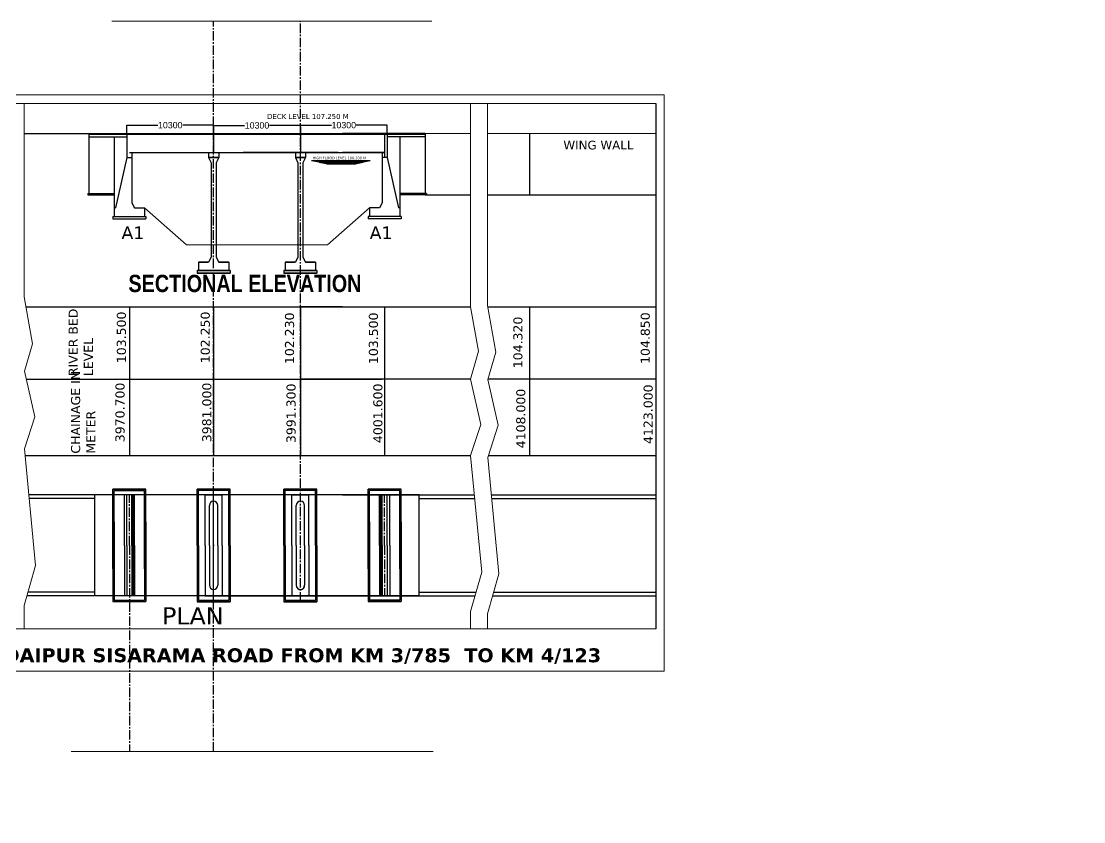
# Model space of a CAD drawing. Header units: feet. Extents: x -237876 to 3149, y -15010 to 96033.
# Drawn here: x -122978 to 3149, y 1019 to 96033 of the extents above; entities that cross this region are included whole.
import ezdxf

# ---------------------------------------------------------------- set-up
doc = ezdxf.new("R2010")
doc.units = ezdxf.units.FT
doc.header["$MEASUREMENT"] = 0
doc.header["$PDMODE"] = 34
doc.linetypes.add('CENTER2', pattern=[1.125, 0.75, -0.125, 0.125, -0.125])
for name, color, linetype in [('centreline', 6, 'CENTER2'), ('PILLER', 10, 'Continuous'), ('PLAN', 10, 'Continuous')]:
    doc.layers.add(name, color=color, linetype=linetype)
for name, color, linetype, lineweight in [('EXISTING B WALL', 5, 'Continuous', 30), ('S PROJ', 172, 'Continuous', 0), ('S TEXT', 7, 'Continuous', 20)]:
    doc.layers.add(name, color=color, linetype=linetype, lineweight=lineweight)
doc.styles.add('arial', font='ARIAL.TTF')
doc.styles.get("Standard").update_dxf_attribs({"font": 'verdana.TTF'})
doc.dimstyles.get("Standard").update_dxf_attribs({"dimtxt": 750, "dimasz": 0.2, "dimexe": 0.4, "dimexo": 0.4, "dimgap": 100, "dimtad": 0, "dimdec": 0, "dimzin": 0, "dimdsep": 46, "dimtxsty": 'arial', "dimblk": 'ARCHTICK', "dimcen": 0.05, "dimclrd": 6, "dimclre": 3, "dimaunit": 1, "dimadec": 1, "dimazin": 0, "dimtfac": 1, "dimtdec": 0, "dimtofl": 0, "dimtmove": 0, "dimatfit": 3, "dimfxl": 0.4, "dimtolj": 1, "dimtzin": 0, "dimarcsym": 0})

# ---------------------------------------------------------------- blocks, each defined once
blk = doc.blocks.new('_ArchTick')
at = {"color": 0, "linetype": 'ByBlock', "const_width": 0.15}
blk.add_lwpolyline([(-0.5, -0.5), (0.5, 0.5)], dxfattribs=at)
blk = doc.blocks.new('*D10')
at = {"layer": 'Defpoints', "color": 0}
for p in [(-100141, 83703), (-110441, 82618), (-100141, 82693)]:
    blk.add_point(p, dxfattribs=at)
at = {"layer": 'S TEXT', "color": 3, "lineweight": -2}
for p, q in [((-110441, 82619), (-110441, 83703)), ((-100141, 82694), (-100141, 83703))]:
    blk.add_line(p, q, dxfattribs=at)
at = {"layer": 'S TEXT', "color": 6, "lineweight": -2}
for p, q in [((-110441, 83703), (-106765, 83703)), ((-100141, 83703), (-103816, 83703))]:
    blk.add_line(p, q, dxfattribs=at)
at = {"layer": 'S TEXT', "color": 6, "lineweight": -2, "xscale": 0.2, "yscale": 0.2, "zscale": 0.2, "rotation": 180}
blk.add_blockref('_ArchTick', (-110441, 83703), dxfattribs=at)
at = {"layer": 'S TEXT', "color": 6, "lineweight": -2, "xscale": 0.2, "yscale": 0.2, "zscale": 0.2}
blk.add_blockref('_ArchTick', (-100141, 83703), dxfattribs=at)
at = {"layer": 'S TEXT', "color": 0, "insert": (-105291, 83703), "char_height": 750, "attachment_point": 5, "style": 'arial'}
blk.add_mtext('\\A1;10300', dxfattribs=at)
blk = doc.blocks.new('*D11')
at = {"layer": 'Defpoints', "color": 0}
for p in [(-89841, 83665), (-100141, 82693), (-89841, 82618)]:
    blk.add_point(p, dxfattribs=at)
at = {"layer": 'S TEXT', "color": 3, "lineweight": -2}
for p, q in [((-100141, 82694), (-100141, 83665)), ((-89841, 82619), (-89841, 83665))]:
    blk.add_line(p, q, dxfattribs=at)
at = {"layer": 'S TEXT', "color": 6, "lineweight": -2}
for p, q in [((-100141, 83665), (-96465, 83665)), ((-89841, 83665), (-93516, 83665))]:
    blk.add_line(p, q, dxfattribs=at)
at = {"layer": 'S TEXT', "color": 6, "lineweight": -2, "xscale": 0.2, "yscale": 0.2, "zscale": 0.2, "rotation": 180}
blk.add_blockref('_ArchTick', (-100141, 83665), dxfattribs=at)
at = {"layer": 'S TEXT', "color": 6, "lineweight": -2, "xscale": 0.2, "yscale": 0.2, "zscale": 0.2}
blk.add_blockref('_ArchTick', (-89841, 83665), dxfattribs=at)
at = {"layer": 'S TEXT', "color": 0, "insert": (-94991, 83665), "char_height": 750, "attachment_point": 5, "style": 'arial'}
blk.add_mtext('\\A1;10300', dxfattribs=at)
blk = doc.blocks.new('*D12')
at = {"layer": 'Defpoints', "color": 0}
for p in [(-89841, 83703), (-89841, 82693), (-79541, 82618)]:
    blk.add_point(p, dxfattribs=at)
at = {"layer": 'S TEXT', "color": 3, "lineweight": -2}
for p, q in [((-89841, 82694), (-89841, 83703)), ((-79541, 82619), (-79541, 83703))]:
    blk.add_line(p, q, dxfattribs=at)
at = {"layer": 'S TEXT', "color": 6, "lineweight": -2}
for p, q in [((-89841, 83703), (-86165, 83703)), ((-79541, 83703), (-83216, 83703))]:
    blk.add_line(p, q, dxfattribs=at)
at = {"layer": 'S TEXT', "color": 6, "lineweight": -2, "xscale": 0.2, "yscale": 0.2, "zscale": 0.2}
for p, rotation in [((-89841, 83703), 179.9999994184732), ((-79541, 83703), 359.9999994184732)]:
    blk.add_blockref('_ArchTick', p, dxfattribs=dict(at, rotation=rotation))
at = {"layer": 'S TEXT', "color": 0, "insert": (-84691, 83703), "char_height": 750, "attachment_point": 5, "rotation": 360, "style": 'arial'}
blk.add_mtext('\\A1;10300', dxfattribs=at)
blk = doc.blocks.new('*D13')
at = {"layer": 'Defpoints', "color": 0}
for p in [(-100141, 83665), (-100141, 82618), (-89841, 82693)]:
    blk.add_point(p, dxfattribs=at)
at = {"layer": 'S TEXT', "color": 3, "lineweight": -2}
for p, q in [((-100141, 82619), (-100141, 83665)), ((-89841, 82694), (-89841, 83665))]:
    blk.add_line(p, q, dxfattribs=at)
at = {"layer": 'S TEXT', "color": 6, "lineweight": -2}
for p, q in [((-100141, 83665), (-96465, 83665)), ((-89841, 83665), (-93516, 83665))]:
    blk.add_line(p, q, dxfattribs=at)
at = {"layer": 'S TEXT', "color": 6, "lineweight": -2, "xscale": 0.2, "yscale": 0.2, "zscale": 0.2}
for p, rotation in [((-100141, 83665), 179.9999994184732), ((-89841, 83665), 359.9999994184732)]:
    blk.add_blockref('_ArchTick', p, dxfattribs=dict(at, rotation=rotation))
at = {"layer": 'S TEXT', "color": 0, "insert": (-94991, 83665), "char_height": 750, "attachment_point": 5, "rotation": 360, "style": 'arial'}
blk.add_mtext('\\A1;10300', dxfattribs=at)

msp = doc.modelspace()

# ---------------------------------------------------------------- linework, layer by layer
for p, q in [((-47640.5, 86286.9), (-47640.5, 23903)), ((-100140.5, 83493.3), (-100140.5, 80443.3)), ((-100140.5, 83493.3), (-100140.5, 80443.3)), ((-100140.5, 83493.3), (-100140.5, 80443.3)), ((-89840.5, 83493.3), (-89840.5, 80443.3)), ((-89840.5, 83493.3), (-89840.5, 80443.3)), ((-89840.5, 83493.3), (-89840.5, 80443.3)), ((-111940.5, 82318.3), (-111940.5, 72871.6)), ((-78040.5, 82318.3), (-78040.5, 72871.6)), ((-62640.5, 82693.3), (-62640.5, 75443.3)), ((-115090.5, 75593.3), (-115090.5, 75443.3)), ((-115090.5, 75593.3), (-111940.5, 75593.3)), ((-115090.5, 75443.3), (-111940.5, 75443.3)), ((-74890.5, 75593.3), (-78040.5, 75593.3)), ((-74890.5, 75443.3), (-78040.5, 75443.3)), ((-75040.5, 75443.3), (-69640.5, 75443.3)), ((-74890.5, 75593.3), (-74890.5, 75443.3)), ((-67640.5, 75443.3), (-47640.5, 75443.3)), ((-47690.4, 75593.3), (-47640.5, 75593.3)), ((-111940.5, 73871.6), (-111790.5, 73871.6)), ((-78040.5, 73871.6), (-78190.5, 73871.6)), ((-112090.5, 72871.6), (-112090.5, 72571.6)), ((-112090.5, 72871.6), (-108190.5, 72871.6)), ((-112090.5, 72571.6), (-108190.5, 72571.6)), ((-108190.5, 72871.6), (-108190.5, 72571.6)), ((-81790.5, 72871.6), (-81790.5, 72571.6)), ((-77890.5, 72871.6), (-81790.5, 72871.6)), ((-77890.5, 72571.6), (-81790.5, 72571.6)), ((-77890.5, 72871.6), (-77890.5, 72571.6)), ((-102090.5, 66433.3), (-102090.5, 66133.3)), ((-102090.5, 66433.3), (-98190.5, 66433.3)), ((-102090.5, 66433.3), (-102090.5, 66133.3)), ((-98190.5, 66433.3), (-102090.5, 66433.3)), ((-102090.5, 66133.3), (-98190.5, 66133.3)), ((-98190.5, 66133.3), (-102090.5, 66133.3)), ((-98190.5, 66433.3), (-98190.5, 66133.3)), ((-98190.5, 66433.3), (-98190.5, 66133.3)), ((-91790.5, 66433.3), (-91790.5, 66133.3)), ((-87890.5, 66433.3), (-91790.5, 66433.3)), ((-91790.5, 66433.3), (-91790.5, 66133.3)), ((-91790.5, 66433.3), (-87890.5, 66433.3)), ((-87890.5, 66133.3), (-91790.5, 66133.3)), ((-91790.5, 66133.3), (-87890.5, 66133.3)), ((-87890.5, 66433.3), (-87890.5, 66133.3)), ((-87890.5, 66433.3), (-87890.5, 66133.3)), ((-122426.2, 62134.1), (-105140.5, 62134.1)), ((-110140.5, 62134.1), (-110140.5, 46067.1)), ((-110140.5, 62134.1), (-110140.5, 44500.1)), ((-105140.5, 62134.1), (-100140.5, 62134.1)), ((-100140.5, 62134.1), (-100140.5, 44500.1)), ((-100140.5, 62134.1), (-100140.5, 44500.1)), ((-100140.5, 62134.1), (-69640.5, 62134.1)), ((-89840.5, 62134.1), (-89840.5, 44500.1)), ((-84840.5, 62134.1), (-89840.5, 62134.1)), ((-79840.5, 62134.1), (-79840.5, 46067.1)), ((-79840.5, 62134.1), (-79840.5, 44500.1)), ((-67607.8, 62134.1), (-47640.5, 62134.1)), ((-62640.5, 62134.1), (-62640.5, 44500.1)), ((-100140.5, 61134.1), (-100140.5, 46067.1)), ((-122363, 53567.1), (-105140.5, 53567.1)), ((-105140.5, 53567.1), (-100140.5, 53567.1)), ((-100140.5, 53567.1), (-80140.5, 53567.1)), ((-69640.5, 53567.1), (-89840.5, 53567.1)), ((-47640.5, 53567.1), (-67557.5, 53567.1)), ((-122536, 44500.1), (-105140.5, 44500.1)), ((-105140.5, 44500.1), (-100140.5, 44500.1)), ((-100140.5, 44500.1), (-69640.5, 44500.1)), ((-67534, 44500.1), (-47640.5, 44500.1)), ((-112090.5, 40494.2), (-108190.5, 40494.2)), ((-112090.5, 31044.2), (-112090.5, 40494.2)), ((-108190.5, 40494.2), (-112090.5, 40494.2)), ((-112090.5, 40494.2), (-108190.5, 40494.2)), ((-112090.5, 31044.2), (-112090.5, 40494.2)), ((-108190.5, 40494.2), (-111940.5, 40494.2)), ((-108190.5, 31044.2), (-108190.5, 40494.2)), ((-108190.5, 31044.2), (-108190.5, 40494.2)), ((-102090.5, 33825.7), (-102090.5, 40513.9)), ((-102090.5, 40513.9), (-98190.5, 40513.9)), ((-102090.5, 33825.7), (-102090.5, 40513.9)), ((-102090.5, 33825.7), (-102090.5, 40513.9)), ((-98190.5, 40513.9), (-102090.5, 40513.9)), ((-102090.5, 33825.7), (-102090.5, 40513.9)), ((-102090.5, 33825.7), (-102090.5, 40513.9)), ((-98190.5, 40513.9), (-102090.5, 40513.9)), ((-102090.5, 33825.7), (-102090.5, 40513.9)), ((-101940.5, 40363.9), (-98340.5, 40363.9)), ((-101940.5, 33825.7), (-101940.5, 40363.9)), ((-101940.5, 33825.7), (-101940.5, 40363.9)), ((-98340.5, 40363.9), (-101940.5, 40363.9)), ((-101940.5, 33825.7), (-101940.5, 40363.9)), ((-101940.5, 33825.7), (-101940.5, 40363.9)), ((-98340.5, 40363.9), (-101940.5, 40363.9)), ((-101940.5, 33825.7), (-101940.5, 40363.9)), ((-98340.5, 33825.7), (-98340.5, 40363.9)), ((-98340.5, 33825.7), (-98340.5, 40363.9)), ((-98340.5, 33825.7), (-98340.5, 40363.9)), ((-98340.5, 33825.7), (-98340.5, 40363.9)), ((-98190.5, 33825.7), (-98190.5, 40513.9)), ((-98190.5, 33825.7), (-98190.5, 40513.9)), ((-98190.5, 33825.7), (-98190.5, 40513.9)), ((-98190.5, 33825.7), (-98190.5, 40513.9)), ((-98190.5, 33825.7), (-98190.5, 40513.9)), ((-98190.5, 33825.7), (-98190.5, 40513.9)), ((-91790.5, 33825.7), (-91790.5, 40513.9)), ((-87890.5, 40513.9), (-91790.5, 40513.9)), ((-91790.5, 33825.7), (-91790.5, 40513.9)), ((-91790.5, 33825.7), (-91790.5, 40513.9)), ((-91790.5, 40513.9), (-87890.5, 40513.9)), ((-91790.5, 33825.7), (-91790.5, 40513.9)), ((-91790.5, 33825.7), (-91790.5, 40513.9)), ((-91790.5, 40513.9), (-87890.5, 40513.9)), ((-91790.5, 33825.7), (-91790.5, 40513.9)), ((-91640.5, 33825.7), (-91640.5, 40363.9)), ((-88040.5, 40363.9), (-91640.5, 40363.9)), ((-91640.5, 33825.7), (-91640.5, 40363.9)), ((-91640.5, 40363.9), (-88040.5, 40363.9)), ((-91640.5, 33825.7), (-91640.5, 40363.9)), ((-91640.5, 40363.9), (-88040.5, 40363.9)), ((-91640.5, 33825.7), (-91640.5, 40363.9)), ((-88040.5, 33825.7), (-88040.5, 40363.9)), ((-88040.5, 33825.7), (-88040.5, 40363.9)), ((-88040.5, 33825.7), (-88040.5, 40363.9)), ((-88040.5, 33825.7), (-88040.5, 40363.9)), ((-88040.5, 33825.7), (-88040.5, 40363.9)), ((-87890.5, 33825.7), (-87890.5, 40513.9)), ((-87890.5, 33825.7), (-87890.5, 40513.9)), ((-87890.5, 33825.7), (-87890.5, 40513.9)), ((-87890.5, 33825.7), (-87890.5, 40513.9)), ((-87890.5, 33825.7), (-87890.5, 40513.9)), ((-87890.5, 33825.7), (-87890.5, 40513.9)), ((-81790.5, 40494.2), (-78040.5, 40494.2)), ((-77890.5, 40494.2), (-81790.5, 40494.2)), ((-81790.5, 31044.2), (-81790.5, 40494.2)), ((-81790.5, 40494.2), (-77890.5, 40494.2)), ((-77890.5, 40494.2), (-81790.5, 40494.2)), ((-81790.5, 31044.2), (-81790.5, 40494.2)), ((-77890.5, 31044.2), (-77890.5, 40494.2)), ((-77890.5, 31044.2), (-77890.5, 40494.2)), ((-111940.5, 40344.2), (-108340.5, 40344.2)), ((-111940.5, 40344.2), (-108340.5, 40344.2)), ((-111940.5, 31044.2), (-111940.5, 40344.2)), ((-108340.5, 31044.2), (-108340.5, 40344.2)), ((-101140.5, 39825.7), (-99140.5, 39825.7)), ((-101140.5, 33825.7), (-101140.5, 39825.7)), ((-99140.5, 39825.7), (-101140.5, 39825.7)), ((-101140.5, 33825.7), (-101140.5, 39825.7)), ((-99140.5, 39825.7), (-101140.5, 39825.7)), ((-101140.5, 33825.7), (-101140.5, 39825.7)), ((-101140.5, 33825.7), (-101140.5, 39146.8)), ((-99140.5, 33825.7), (-99140.5, 39825.7)), ((-99140.5, 33825.7), (-99140.5, 39825.7)), ((-99140.5, 33825.7), (-99140.5, 39825.7)), ((-99140.5, 33825.7), (-99140.5, 39146.8)), ((-99140.5, 33825.7), (-99140.5, 39146.8)), ((-88840.5, 39825.7), (-90840.5, 39825.7)), ((-90840.5, 33825.7), (-90840.5, 39825.7)), ((-90840.5, 39825.7), (-88840.5, 39825.7)), ((-90840.5, 33825.7), (-90840.5, 39825.7)), ((-90840.5, 39825.7), (-88840.5, 39825.7)), ((-90840.5, 33825.7), (-90840.5, 39825.7)), ((-90840.5, 33825.7), (-90840.5, 39146.8)), ((-90840.5, 33825.7), (-90840.5, 39146.8)), ((-88840.5, 33825.7), (-88840.5, 39825.7)), ((-88840.5, 33825.7), (-88840.5, 39825.7)), ((-88840.5, 33825.7), (-88840.5, 39825.7)), ((-88840.5, 33825.7), (-88840.5, 39146.8)), ((-78040.5, 40344.2), (-81640.5, 40344.2)), ((-78040.5, 40344.2), (-81640.5, 40344.2)), ((-81640.5, 31044.2), (-81640.5, 40344.2)), ((-78040.5, 31044.2), (-78040.5, 40344.2)), ((-100640.5, 33825.7), (-100640.5, 38563.9)), ((-99640.5, 33825.7), (-99640.5, 38563.9)), ((-99640.5, 33825.7), (-99640.5, 38563.9)), ((-90340.5, 33825.7), (-90340.5, 38563.9)), ((-90340.5, 33825.7), (-90340.5, 38563.9)), ((-89340.5, 33825.7), (-89340.5, 38563.9)), ((-112090.5, 36607.2), (-112090.5, 27157.2)), ((-111940.5, 36607.2), (-111940.5, 27307.2)), ((-108340.5, 36607.2), (-108340.5, 27307.2)), ((-108190.5, 36607.2), (-108190.5, 27157.2)), ((-81790.5, 36607.2), (-81790.5, 27157.2)), ((-81640.5, 36607.2), (-81640.5, 27307.2)), ((-78040.5, 36607.2), (-78040.5, 27307.2)), ((-77890.5, 36607.2), (-77890.5, 27157.2)), ((-102090.5, 33825.7), (-102090.5, 27137.6)), ((-102090.5, 33825.7), (-102090.5, 27137.6)), ((-102090.5, 33825.7), (-102090.5, 27137.6)), ((-102090.5, 33825.7), (-102090.5, 27137.6)), ((-102090.5, 33825.7), (-102090.5, 27137.6)), ((-102090.5, 33825.7), (-102090.5, 27137.6)), ((-101940.5, 33825.7), (-101940.5, 27287.6)), ((-101940.5, 33825.7), (-101940.5, 27287.6)), ((-101940.5, 33825.7), (-101940.5, 27287.6)), ((-101940.5, 33825.7), (-101940.5, 27287.6)), ((-101940.5, 33825.7), (-101940.5, 27287.6)), ((-101140.5, 33825.7), (-101140.5, 28504.7)), ((-101140.5, 33825.7), (-101140.5, 27825.7)), ((-101140.5, 33825.7), (-101140.5, 27825.7)), ((-101140.5, 33825.7), (-101140.5, 27825.7)), ((-100640.5, 33825.7), (-100640.5, 29087.6)), ((-99640.5, 33825.7), (-99640.5, 29087.6)), ((-99640.5, 33825.7), (-99640.5, 29087.6)), ((-99140.5, 33825.7), (-99140.5, 27825.7)), ((-99140.5, 33825.7), (-99140.5, 28504.7)), ((-99140.5, 33825.7), (-99140.5, 27825.7)), ((-99140.5, 33825.7), (-99140.5, 28504.7)), ((-99140.5, 33825.7), (-99140.5, 27825.7)), ((-98340.5, 33825.7), (-98340.5, 27287.6)), ((-98340.5, 33825.7), (-98340.5, 27287.6)), ((-98340.5, 33825.7), (-98340.5, 27287.6)), ((-98340.5, 33825.7), (-98340.5, 27287.6)), ((-98190.5, 33825.7), (-98190.5, 27137.6)), ((-98190.5, 33825.7), (-98190.5, 27137.6)), ((-98190.5, 33825.7), (-98190.5, 27137.6)), ((-98190.5, 33825.7), (-98190.5, 27137.6)), ((-98190.5, 33825.7), (-98190.5, 27137.6)), ((-98190.5, 33825.7), (-98190.5, 27137.6)), ((-91790.5, 33825.7), (-91790.5, 27137.6)), ((-91790.5, 33825.7), (-91790.5, 27137.6)), ((-91790.5, 33825.7), (-91790.5, 27137.6)), ((-91790.5, 33825.7), (-91790.5, 27137.6)), ((-91790.5, 33825.7), (-91790.5, 27137.6)), ((-91790.5, 33825.7), (-91790.5, 27137.6)), ((-91640.5, 33825.7), (-91640.5, 27287.6)), ((-91640.5, 33825.7), (-91640.5, 27287.6)), ((-91640.5, 33825.7), (-91640.5, 27287.6)), ((-91640.5, 33825.7), (-91640.5, 27287.6)), ((-90840.5, 33825.7), (-90840.5, 27825.7)), ((-90840.5, 33825.7), (-90840.5, 28504.7)), ((-90840.5, 33825.7), (-90840.5, 27825.7)), ((-90840.5, 33825.7), (-90840.5, 28504.7)), ((-90840.5, 33825.7), (-90840.5, 27825.7)), ((-90340.5, 33825.7), (-90340.5, 29087.6)), ((-90340.5, 33825.7), (-90340.5, 29087.6)), ((-89340.5, 33825.7), (-89340.5, 29087.6)), ((-88840.5, 33825.7), (-88840.5, 28504.7)), ((-88840.5, 33825.7), (-88840.5, 27825.7)), ((-88840.5, 33825.7), (-88840.5, 27825.7)), ((-88840.5, 33825.7), (-88840.5, 27825.7)), ((-88040.5, 33825.7), (-88040.5, 27287.6)), ((-88040.5, 33825.7), (-88040.5, 27287.6)), ((-88040.5, 33825.7), (-88040.5, 27287.6)), ((-88040.5, 33825.7), (-88040.5, 27287.6)), ((-88040.5, 33825.7), (-88040.5, 27287.6)), ((-87890.5, 33825.7), (-87890.5, 27137.6)), ((-87890.5, 33825.7), (-87890.5, 27137.6)), ((-87890.5, 33825.7), (-87890.5, 27137.6)), ((-87890.5, 33825.7), (-87890.5, 27137.6)), ((-87890.5, 33825.7), (-87890.5, 27137.6)), ((-87890.5, 33825.7), (-87890.5, 27137.6)), ((-101140.5, 27825.7), (-99140.5, 27825.7)), ((-99140.5, 27825.7), (-101140.5, 27825.7)), ((-99140.5, 27825.7), (-101140.5, 27825.7)), ((-88840.5, 27825.7), (-90840.5, 27825.7)), ((-90840.5, 27825.7), (-88840.5, 27825.7)), ((-90840.5, 27825.7), (-88840.5, 27825.7)), ((-112090.5, 27157.2), (-108190.5, 27157.2)), ((-108190.5, 27157.2), (-112090.5, 27157.2)), ((-112090.5, 27157.2), (-108190.5, 27157.2)), ((-111940.5, 27307.2), (-108340.5, 27307.2)), ((-111940.5, 27307.2), (-108340.5, 27307.2)), ((-108190.5, 27157.2), (-111940.5, 27157.2)), ((-102090.5, 27137.6), (-98190.5, 27137.6)), ((-98190.5, 27137.6), (-102090.5, 27137.6)), ((-98190.5, 27137.6), (-102090.5, 27137.6)), ((-101940.5, 27287.6), (-98340.5, 27287.6)), ((-98340.5, 27287.6), (-101940.5, 27287.6)), ((-98340.5, 27287.6), (-101940.5, 27287.6)), ((-87890.5, 27137.6), (-91790.5, 27137.6)), ((-91790.5, 27137.6), (-87890.5, 27137.6)), ((-91790.5, 27137.6), (-87890.5, 27137.6)), ((-88040.5, 27287.6), (-91640.5, 27287.6)), ((-91640.5, 27287.6), (-88040.5, 27287.6)), ((-91640.5, 27287.6), (-88040.5, 27287.6)), ((-81790.5, 27157.2), (-78040.5, 27157.2)), ((-77890.5, 27157.2), (-81790.5, 27157.2)), ((-81790.5, 27157.2), (-77890.5, 27157.2)), ((-77890.5, 27157.2), (-81790.5, 27157.2)), ((-78040.5, 27307.2), (-81640.5, 27307.2)), ((-78040.5, 27307.2), (-81640.5, 27307.2))]:
    msp.add_line(p, q)
for centre, start, end in [((-100140.5, 38563.9), 360, 180), ((-100140.5, 38563.9), 360, 180), ((-100140.5, 38563.9), 360, 180), ((-89840.5, 38563.9), 359.999999, 179.999999), ((-89840.5, 38563.9), 360, 180), ((-89840.5, 38563.9), 360, 180), ((-100140.5, 29087.6), 180, 0), ((-100140.5, 29087.6), 180, 360), ((-100140.5, 29087.6), 180, 360), ((-89840.5, 29087.6), 179.999999, 359.999999), ((-89840.5, 29087.6), 180, 360), ((-89840.5, 29087.6), 180, 360)]:
    msp.add_arc(centre, 500, start, end)
at = {"layer": 'centreline', "ltscale": 1500}
for p, q in [((-100140.5, 9354.3), (-100140.5, 96032.8)), ((-89840.5, 27137.6), (-89840.5, 96032.8)), ((-100140.5, 27137.6), (-100140.5, 40513.8)), ((-100140.5, 27137.6), (-100140.5, 40513.8)), ((-89840.5, 27137.6), (-89840.5, 40513.8)), ((-89840.5, 27137.6), (-89840.5, 40513.8)), ((-110140.5, 33825.7), (-110140.5, 39768.6)), ((-79840.5, 33825.7), (-79840.5, 39768.6)), ((-110140.5, 33825.7), (-110140.5, 9354.3)), ((-79840.5, 33825.7), (-79840.5, 27882.8))]:
    msp.add_line(p, q, dxfattribs=at)
at = {"layer": 'EXISTING B WALL'}
for p, q in [((-122640.5, 82693.3), (-105140.5, 82693.3)), ((-114940.5, 82693.3), (-114940.5, 75593.3)), ((-114940.5, 82618.3), (-75040.5, 82618.3)), ((-114940.5, 82318.3), (-110440.5, 82318.3)), ((-105140.5, 82693.3), (-75340.5, 82693.3)), ((-75040.5, 82693.3), (-84840.5, 82693.3)), ((-75040.5, 82318.3), (-79540.5, 82318.3)), ((-75040.5, 82693.3), (-75040.5, 75443.3)), ((-110140.5, 80443.3), (-105140.5, 80443.3)), ((-105140.5, 80443.3), (-79840.5, 80443.3)), ((-85340.5, 80443.3), (-96634.1, 80443.3)), ((-88518.7, 79519), (-81545.7, 79519)), ((-88266.7, 79469), (-81753.3, 79469)), ((-79840.5, 80443.3), (-84840.5, 80443.3)), ((-88049.3, 79419), (-81960.9, 79419)), ((-87831.8, 79369), (-82168.5, 79369)), ((-87614.4, 79319), (-82376.1, 79319)), ((-87397, 79269), (-82583.7, 79269)), ((-87179.5, 79219), (-82791.3, 79219)), ((-86962.1, 79169), (-82998.9, 79169)), ((-86744.6, 79119), (-83206.5, 79119)), ((-105140.5, 39825.7), (-122090, 39825.7)), ((-114240.5, 39375.7), (-122047, 39375.7)), ((-75740.5, 39825.7), (-105140.5, 39825.7)), ((-100094.7, 39825.7), (-100140.5, 39825.7)), ((-89886.3, 39825.7), (-89840.5, 39825.7)), ((-84840.5, 39825.7), (-69194.5, 39825.7)), ((-75740.5, 39375.7), (-69151.5, 39375.7)), ((-67185.4, 39825.7), (-47640.5, 39825.7)), ((-67142.5, 39375.7), (-47640.5, 39375.7)), ((-100094.7, 33825.7), (-100140.5, 33825.7)), ((-89886.3, 33825.7), (-89840.5, 33825.7)), ((-75740.5, 27825.7), (-122317.2, 27825.7)), ((-114240.5, 28275.7), (-122189.2, 28275.7)), ((-86040.5, 27825.7), (-105140.5, 27825.7)), ((-100186.3, 27825.7), (-86040.5, 27825.7)), ((-100140.5, 27825.7), (-75740.5, 27825.7)), ((-84840.5, 27825.7), (-69112.1, 27825.7)), ((-75740.5, 28275.7), (-68984.2, 28275.7)), ((-67032.8, 27825.7), (-47640.5, 27825.7)), ((-66904.8, 28275.7), (-47640.5, 28275.7))]:
    msp.add_line(p, q, dxfattribs=at)
at = {"layer": 'PILLER'}
for p, q in [((-110440.5, 82618.3), (-110440.5, 79843.3)), ((-79840.5, 82618.3), (-79840.5, 79843.3)), ((-79540.5, 82618.3), (-79540.5, 79843.3)), ((-110440.5, 79843.3), (-111790.5, 73871.6)), ((-110440.5, 79843.3), (-109840.5, 79843.3)), ((-109840.5, 80443.3), (-109840.5, 74471.6)), ((-100740.5, 80443.3), (-100740.5, 79843.3)), ((-100740.5, 80443.3), (-100740.5, 79843.3)), ((-100740.5, 79843.3), (-99540.5, 79843.3)), ((-100740.5, 79843.3), (-100440.5, 79243.3)), ((-99540.5, 79843.3), (-100740.5, 79843.3)), ((-100740.5, 79843.3), (-100440.5, 79243.3)), ((-99540.5, 79843.3), (-99840.5, 79243.3)), ((-99540.5, 79843.3), (-99840.5, 79243.3)), ((-99540.5, 80443.3), (-99540.5, 79843.3)), ((-99540.5, 80443.3), (-99540.5, 79843.3)), ((-90440.5, 80443.3), (-90440.5, 79843.3)), ((-90440.5, 80443.3), (-90440.5, 79843.3)), ((-89240.5, 79843.3), (-90440.5, 79843.3)), ((-90440.5, 79843.3), (-90140.5, 79243.3)), ((-90440.5, 79843.3), (-89240.5, 79843.3)), ((-90440.5, 79843.3), (-90140.5, 79243.3)), ((-89240.5, 79843.3), (-89540.5, 79243.3)), ((-89240.5, 79843.3), (-89540.5, 79243.3)), ((-89240.5, 80443.3), (-89240.5, 79843.3)), ((-89240.5, 80443.3), (-89240.5, 79843.3)), ((-80140.5, 80443.3), (-80140.5, 74471.6)), ((-79540.5, 79843.3), (-80140.5, 79843.3)), ((-79540.5, 79843.3), (-78190.5, 73871.6)), ((-100440.5, 79243.3), (-100440.5, 68033.3)), ((-100440.5, 79243.3), (-100440.5, 68033.3)), ((-99840.5, 79243.3), (-99840.5, 68033.3)), ((-99840.5, 79243.3), (-99840.5, 68033.3)), ((-90140.5, 79243.3), (-90140.5, 68033.3)), ((-90140.5, 79243.3), (-90140.5, 68033.3)), ((-89540.5, 79243.3), (-89540.5, 68033.3)), ((-89540.5, 79243.3), (-89540.5, 68033.3)), ((-109840.5, 74471.6), (-109540.5, 73871.6)), ((-80140.5, 74471.6), (-80440.5, 73871.6)), ((-109540.5, 73871.6), (-108340.5, 73871.6)), ((-108340.5, 73871.6), (-108340.5, 72871.6)), ((-80440.5, 73871.6), (-81640.5, 73871.6)), ((-81640.5, 73871.6), (-81640.5, 72871.6)), ((-101940.5, 67433.3), (-100740.5, 67433.3)), ((-101940.5, 67433.3), (-101940.5, 66433.3)), ((-100740.5, 67433.3), (-101940.5, 67433.3)), ((-101940.5, 67433.3), (-101940.5, 66433.3)), ((-100440.5, 68033.3), (-100740.5, 67433.3)), ((-100440.5, 68033.3), (-100740.5, 67433.3)), ((-99840.5, 68033.3), (-99540.5, 67433.3)), ((-99840.5, 68033.3), (-99540.5, 67433.3)), ((-99540.5, 67433.3), (-98340.5, 67433.3)), ((-98340.5, 67433.3), (-99540.5, 67433.3)), ((-98340.5, 67433.3), (-98340.5, 66433.3)), ((-98340.5, 67433.3), (-98340.5, 66433.3)), ((-90440.5, 67433.3), (-91640.5, 67433.3)), ((-91640.5, 67433.3), (-91640.5, 66433.3)), ((-91640.5, 67433.3), (-90440.5, 67433.3)), ((-91640.5, 67433.3), (-91640.5, 66433.3)), ((-90140.5, 68033.3), (-90440.5, 67433.3)), ((-90140.5, 68033.3), (-90440.5, 67433.3)), ((-89540.5, 68033.3), (-89240.5, 67433.3)), ((-89540.5, 68033.3), (-89240.5, 67433.3)), ((-88040.5, 67433.3), (-89240.5, 67433.3)), ((-89240.5, 67433.3), (-88040.5, 67433.3)), ((-88040.5, 67433.3), (-88040.5, 66433.3)), ((-88040.5, 67433.3), (-88040.5, 66433.3))]:
    msp.add_line(p, q, dxfattribs=at)
at = {"layer": 'PLAN'}
for p, q in [((-114240.5, 27825.7), (-114240.5, 39825.7)), ((-110740.5, 33825.7), (-110740.5, 39825.7)), ((-110440.5, 33825.7), (-110440.5, 39825.7)), ((-109840.5, 33825.7), (-109840.5, 39825.7)), ((-109740.5, 33825.7), (-109740.5, 39825.7)), ((-109640.5, 33825.7), (-109640.5, 39825.7)), ((-109540.5, 33825.7), (-109540.5, 39825.7)), ((-80440.5, 33825.7), (-80440.5, 39825.7)), ((-80340.5, 33825.7), (-80340.5, 39825.7)), ((-80240.5, 33825.7), (-80240.5, 39825.7)), ((-80140.5, 33825.7), (-80140.5, 39825.7)), ((-79540.5, 33825.7), (-79540.5, 39825.7)), ((-79240.5, 33825.7), (-79240.5, 39825.7)), ((-75740.5, 27825.7), (-75740.5, 39825.7)), ((-100640.5, 33825.7), (-100640.5, 38563.9)), ((-100640.5, 33825.7), (-100640.5, 38563.9)), ((-100640.5, 33825.7), (-100640.5, 38563.9)), ((-99640.5, 33825.7), (-99640.5, 38563.9)), ((-99640.5, 33825.7), (-99640.5, 38563.9)), ((-99640.5, 33825.7), (-99640.5, 38563.9)), ((-90340.5, 33825.7), (-90340.5, 38563.9)), ((-90340.5, 33825.7), (-90340.5, 38563.9)), ((-90340.5, 33825.7), (-90340.5, 38563.9)), ((-89340.5, 33825.7), (-89340.5, 38563.9)), ((-89340.5, 33825.7), (-89340.5, 38563.9)), ((-89340.5, 33825.7), (-89340.5, 38563.9)), ((-110740.5, 33825.7), (-110740.5, 27825.7)), ((-110440.5, 33825.7), (-110440.5, 27825.7)), ((-109840.5, 33825.7), (-109840.5, 27825.7)), ((-109740.5, 33825.7), (-109740.5, 27825.7)), ((-109640.5, 33825.7), (-109640.5, 27825.7)), ((-109540.5, 33825.7), (-109540.5, 27825.7)), ((-100640.5, 33825.7), (-100640.5, 29087.6)), ((-100640.5, 33825.7), (-100640.5, 29087.6)), ((-100640.5, 33825.7), (-100640.5, 29087.6)), ((-99640.5, 33825.7), (-99640.5, 29087.6)), ((-99640.5, 33825.7), (-99640.5, 29087.6)), ((-99640.5, 33825.7), (-99640.5, 29087.6)), ((-90340.5, 33825.7), (-90340.5, 29087.6)), ((-90340.5, 33825.7), (-90340.5, 29087.6)), ((-90340.5, 33825.7), (-90340.5, 29087.6)), ((-89340.5, 33825.7), (-89340.5, 29087.6)), ((-89340.5, 33825.7), (-89340.5, 29087.6)), ((-89340.5, 33825.7), (-89340.5, 29087.6)), ((-80440.5, 33825.7), (-80440.5, 27825.7)), ((-80340.5, 33825.7), (-80340.5, 27825.7)), ((-80240.5, 33825.7), (-80240.5, 27825.7)), ((-80140.5, 33825.7), (-80140.5, 27825.7)), ((-79540.5, 33825.7), (-79540.5, 27825.7)), ((-79240.5, 33825.7), (-79240.5, 27825.7))]:
    msp.add_line(p, q, dxfattribs=at)
for centre, start, end in [((-100140.5, 38563.9), 360, 180), ((-100140.5, 38563.9), 360, 180), ((-100140.5, 38563.9), 360, 180), ((-89840.5, 38563.9), 359.999999, 179.999999), ((-89840.5, 38563.9), 360, 180), ((-89840.5, 38563.9), 360, 180), ((-100140.5, 29087.6), 180, 0), ((-100140.5, 29087.6), 180, 360), ((-100140.5, 29087.6), 180, 360), ((-89840.5, 29087.6), 179.999999, 359.999999), ((-89840.5, 29087.6), 180, 360), ((-89840.5, 29087.6), 180, 360)]:
    msp.add_arc(centre, 500, start, end, dxfattribs=at)
at = {"layer": 'S TEXT'}
for p, q in [((-112242.1, 96032.8), (-74251.4, 96032.8)), ((-237875.5, 87286.9), (-46640.5, 87286.9)), ((-46640.5, 18903), (-46640.5, 87286.9)), ((-236875.5, 86286.9), (-47640.5, 86286.9)), ((-122640.5, 63314.2), (-122640.5, 86286.9)), ((-69640.5, 62134.1), (-69640.5, 86286.9)), ((-67640.5, 62314.2), (-67640.5, 86286.9)), ((-75040.5, 82693.3), (-69640.5, 82693.3)), ((-67640.5, 82693.3), (-47640.5, 82693.3)), ((-108340.5, 73871.6), (-103367.1, 69486.1)), ((-81640.5, 73871.6), (-86614, 69486.1)), ((-103390, 69493.3), (-96891, 69493.3)), ((-96891, 69493.3), (-93090, 69493.3)), ((-86591, 69493.3), (-93090, 69493.3)), ((-122640.5, 63314.2), (-121630.3, 57751.4)), ((-80140.5, 62134.1), (-79840.5, 62134.1)), ((-69640.5, 62134.1), (-68682.4, 56857.8)), ((-67640.5, 62314.2), (-66630.3, 56751.4)), ((-121630.3, 57751.4), (-122575.6, 54504.7)), ((-68682.4, 56857.8), (-69640.5, 53567.1)), ((-66630.3, 56751.4), (-67575.6, 53504.7)), ((-122575.6, 54504.7), (-121347.5, 49087.9)), ((-80140.5, 53567.1), (-79840.5, 53567.1)), ((-69640.5, 53567.1), (-68421, 48188)), ((-67575.6, 53504.7), (-66347.5, 48087.9)), ((-121347.5, 49087.9), (-122609.6, 45271.4)), ((-68421, 48188), (-69640.5, 44500.1)), ((-66347.5, 48087.9), (-67609.6, 44271.4)), ((-122609.6, 45271.4), (-121289.7, 31438.8)), ((-80140.5, 44500.1), (-79840.5, 44500.1)), ((-69640.5, 44500.1), (-68316.4, 30623.7)), ((-67609.6, 44271.4), (-66289.7, 30438.8)), ((-121289.7, 31438.8), (-122640.5, 26688.9)), ((-68316.4, 30623.7), (-69640.5, 25967.8)), ((-66289.7, 30438.8), (-67640.5, 25688.9)), ((-122640.5, 23903), (-122640.5, 26688.9)), ((-69640.5, 23903), (-69640.5, 25967.8)), ((-67640.5, 23903), (-67640.5, 25688.9)), ((-47640.5, 23903), (-236875.5, 23903)), ((-46640.5, 18903), (-237875.5, 18903)), ((-117033.7, 9354.3), (-117033.7, 9354.3)), ((-117033.7, 9354.3), (-74080.3, 9354.3))]:
    msp.add_line(p, q, dxfattribs=at)

# ---------------------------------------------------------------- texts
for s, rotation, p in [('103.500', 90, (-110554.1, 55444.9)), ('102.250', 90, (-100596.2, 55444.9)), ('102.230', 89.999999, (-90594.2, 55338.2)), ('103.500', 89.999999, (-80637, 55338.2)), ('104.320', 89.999999, (-63485.3, 54844)), ('104.850', 89.999999, (-48368.2, 55357.7)), ('3970.700', 90, (-110717.4, 46067.1)), ('3981.000', 90, (-100412.7, 46067.1)), ('3991.300', 89.999999, (-90411.5, 45960.4)), ('4001.600', 89.999999, (-80106.8, 45960.4)), ('4108.000', 89.999999, (-63138.6, 45344)), ('4123.000', 89.999999, (-48021.5, 45857.7))]:
    msp.add_text(s, height=1080, rotation=rotation).set_placement(p)
at = {"attachment_point": 1}
for s, insert, char_height, width in [('A1', (-111079.5, 71673.5), 1500, 1743.251), ('{\\fVerdana|b1|i0|c0|p34;\\H0.9431x;             GENERAL ARRANGEMENT DRAWING OF PROPOSED  CROSS DRAINAGE WORKS  ON UDAIPUR SISARAMA ROAD FROM KM 3/785  TO KM 4/123 \\fVerdana|b0|i0|c0|p34;}', (-242661.3, 21603.8), 1756, 14566778)]:
    msp.add_mtext(s, dxfattribs=dict(at, insert=insert, char_height=char_height, width=width))
for s, insert, char_height, width, attachment_point, rotation in [('A1', (-78901.6, 71673.5), 1500, 1743.251, 3, 359.999999), ('RIVER BED LEVEL', (-117352.5, 53911.5), 1080, 9000, 1, 90), ('CHAINAGE IN METER', (-117068, 44709.9), 1080, 10000, 1, 90)]:
    msp.add_mtext(s, dxfattribs=dict(insert=insert, char_height=char_height, width=width, attachment_point=attachment_point, rotation=rotation))
at = {"layer": 'S PROJ', "char_height": 0.35, "style": 'arial'}
for insert, attachment_point in [((3053.7, 1023.7), 9), ((3088.5, 1023.2), 9), ((3094.7, 1021.9), 1)]:
    msp.add_mtext('\\A1;', dxfattribs=dict(at, insert=insert, attachment_point=attachment_point))
at = {"layer": 'S TEXT', "attachment_point": 1}
for s, insert, char_height, width in [('DECK LEVEL 107.250 M', (-93790.5, 85032.3), 600, 761350.22), ('WING WALL', (-58619.2, 81846.3), 1025.16, 380675.11), ('HIGH FLOOD LEVEL 106.200 M', (-88386.3, 79954.3), 300, 380675.11), ('{\\fArial Narrow|b1|i0|c0|p34;SECTIONAL ELEVATION}', (-110252.8, 65936.3), 2050.312, 761350.22), ('PLAN', (-106258.4, 26485.3), 2050.31, 761350.22)]:
    msp.add_mtext(s, dxfattribs=dict(at, insert=insert, char_height=char_height, width=width))
at = {"layer": 'S TEXT', "char_height": 0.2, "style": 'arial'}
for insert, width, attachment_point in [((3132.3, 1284.7), 0.033, 9), ((3132.4, 1283.6), 0.033, 9), ((3132.4, 1282.6), 0.033, 9), ((3132.4, 1281.4), 0.033, 9), ((3132.4, 1279.6), 0.033, 9), ((3132.4, 1279.1), 0.033, 9), ((3143.8, 1286.5), 0.033, 1), ((3149.3, 1286.6), 4.017, 1)]:
    msp.add_mtext('\\A1;', dxfattribs=dict(at, insert=insert, width=width, attachment_point=attachment_point))
at = {"layer": 'S TEXT', "char_height": 0.35, "style": 'arial'}
for insert, attachment_point in [((3053, 1024.6), 9), ((3074.5, 1019.3), 1)]:
    msp.add_mtext('\\A1;', dxfattribs=dict(at, insert=insert, attachment_point=attachment_point))

# ---------------------------------------------------------------- dimensions: what is measured, and where the dimension line sits
at = {"layer": 'S TEXT'}
for base, p1, p2, picture, middle in [((-100140.5, 83702.8), (-110440.5, 82618.3), (-100140.5, 82693.3), '*D10', (-105290.5, 83702.8)), ((-89840.5, 83664.5), (-100140.5, 82693.3), (-89840.5, 82618.3), '*D11', (-94990.5, 83664.5))]:
    dim = msp.add_linear_dim(base=base, p1=p1, p2=p2, dimstyle='Standard', dxfattribs=at)
    dim.commit()
    dim.dimension.update_dxf_attribs({"geometry": picture, "text_midpoint": middle})
for base, p1, p2, picture, middle in [((-100140.5, 83664.5), (-89840.5, 82693.3), (-100140.5, 82618.3), '*D13', (-94990.5, 83664.5)), ((-89840.5, 83702.8), (-79540.5, 82618.3), (-89840.5, 82693.3), '*D12', (-84690.5, 83702.8))]:
    dim = msp.add_linear_dim(base=base, p1=p1, p2=p2, angle=179.999999, dimstyle='Standard', dxfattribs=at)
    dim.commit()
    dim.dimension.update_dxf_attribs({"geometry": picture, "text_midpoint": middle})

doc.saveas('drawing.dxf')
